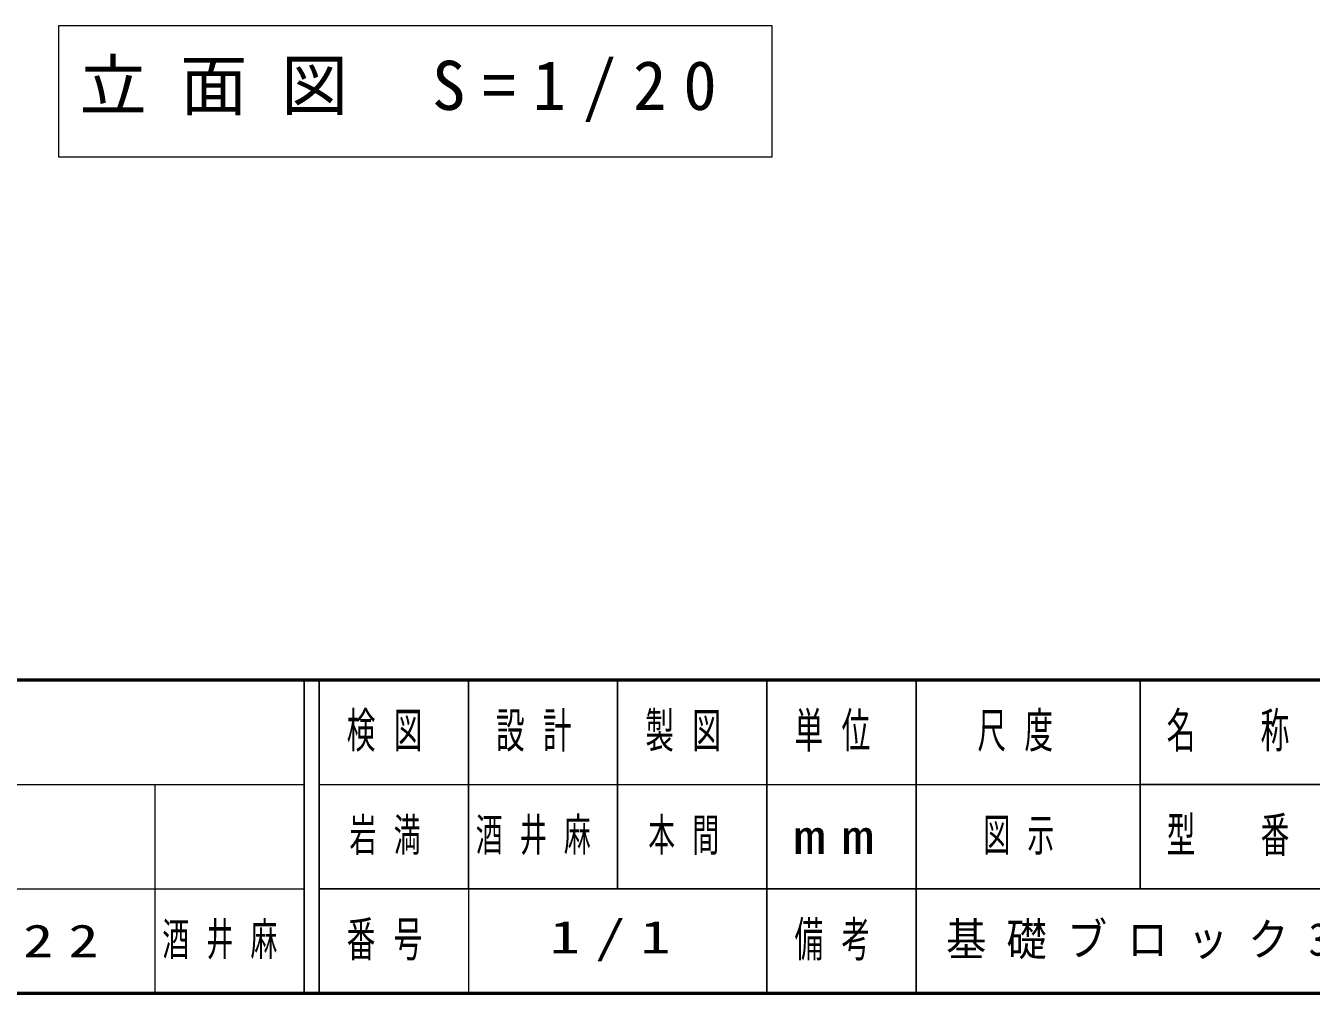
# Model space of a CAD drawing. Units: millimetres on the paper, scale 1:20. Extents: x -385 to 0, y 0 to 267.
# Drawn here: x -262.2 to -176, y 0 to 64.9 of the extents above; entities that cross this region are included whole.
import ezdxf

# ---------------------------------------------------------------- set-up
doc = ezdxf.new("R2010")
doc.units = ezdxf.units.MM
doc.layers.add('LY_1', color=7, linetype='Continuous', lineweight=13)
doc.styles.add('ＭＳ ゴシック', font='')
doc.styles.get('ＭＳ ゴシック').set_extended_font_data('MS Gothic')

msp = doc.modelspace()

# ---------------------------------------------------------------- linework, layer by layer
at = {"layer": 'LY_1'}
for p, q in [((-259.95, 64.856), (-259.95, 56.056)), ((-212.15, 64.856), (-259.95, 64.856)), ((-212.15, 56.056), (-212.15, 64.856)), ((-259.95, 56.056), (-212.15, 56.056)), ((-385, 14), (-243.5, 14)), ((-253.5, 14), (-253.5, 0)), ((-242.5, 14), (-187.5, 14)), ((-385, 7), (-243.5, 7)), ((-232.5, 7), (-232.5, 0))]:
    msp.add_line(p, q, dxfattribs=at)
at = {"layer": 'LY_1', "lineweight": 50}
for p, q in [((-385, 21), (0, 21)), ((-385, 0), (0, 0))]:
    msp.add_line(p, q, dxfattribs=at)
at = {"layer": 'LY_1', "lineweight": 25}
for p, q in [((-243.5, 21), (-243.5, 0)), ((-242.5, 21), (-242.5, 0)), ((-232.5, 21), (-232.5, 7)), ((-222.5, 21), (-222.5, 7)), ((-212.5, 21), (-212.5, 0)), ((-202.5, 21), (-202.5, 7)), ((-187.5, 21), (-187.5, 7)), ((-187.5, 14), (-70, 14)), ((-242.5, 7), (0, 7)), ((-202.5, 7), (-202.5, 0))]:
    msp.add_line(p, q, dxfattribs=at)

# ---------------------------------------------------------------- texts
at = {"layer": 'LY_1', "style": 'ＭＳ ゴシック'}
for s, insert, char_height, attachment_point in [('\\T1.5;立面図\\~S=1/20', (-258.55, 60.456), 3.299, 4), ('\\T1.64;\\W0.6;検図', (-237.5, 17.5), 2.346, 5), ('\\T1.64;\\W0.6;設計', (-227.5, 17.5), 2.346, 5), ('\\T1.64;\\W0.6;製図', (-217.5, 17.5), 2.346, 5), ('\\T1.64;\\W0.6;単位', (-207.5, 17.5), 2.346, 5), ('\\T1.64;\\W0.6;尺度', (-195.25, 17.5), 2.346, 5), ('\\T1.64;\\W0.6;名\u3000称', (-181, 17.5), 2.346, 5), ('\\T1.64;\\W0.6;型\u3000番', (-181, 10.5), 2.346, 5), ('\\T1.64;\\W0.6;岩満', (-237.5, 10.5), 2.199, 5), ('\\T1.64;\\W0.6;酒井麻', (-232, 10.5), 2.199, 4), ('\\T1.64;\\W0.6;本間', (-217.5, 10.5), 2.199, 5), ('\\T1.64;\\W0.6;図示', (-198, 10.5), 2.199, 4), ('\\T1.5;\\W1.35;mm', (-207.5, 10.5), 2.346, 5), ('\\T1.5;\\W1.35;24.04.22', (-280.5, 3.5), 2.199, 4), ('\\T1.64;\\W0.6;酒井麻', (-253, 3.5), 2.199, 4), ('\\T1.64;\\W0.6;番号', (-237.5, 3.5), 2.346, 5), ('\\T1.5;\\W1.35;1/1', (-222.5, 3.5), 2.199, 5), ('\\T1.64;\\W0.6;備考', (-207.5, 3.5), 2.346, 5), ('\\T1.5;\\W0.9;基礎ブロック300×300×300', (-200.5, 3.5), 2.199, 4)]:
    msp.add_mtext(s, dxfattribs=dict(at, insert=insert, char_height=char_height, attachment_point=attachment_point))

doc.saveas('drawing.dxf')
